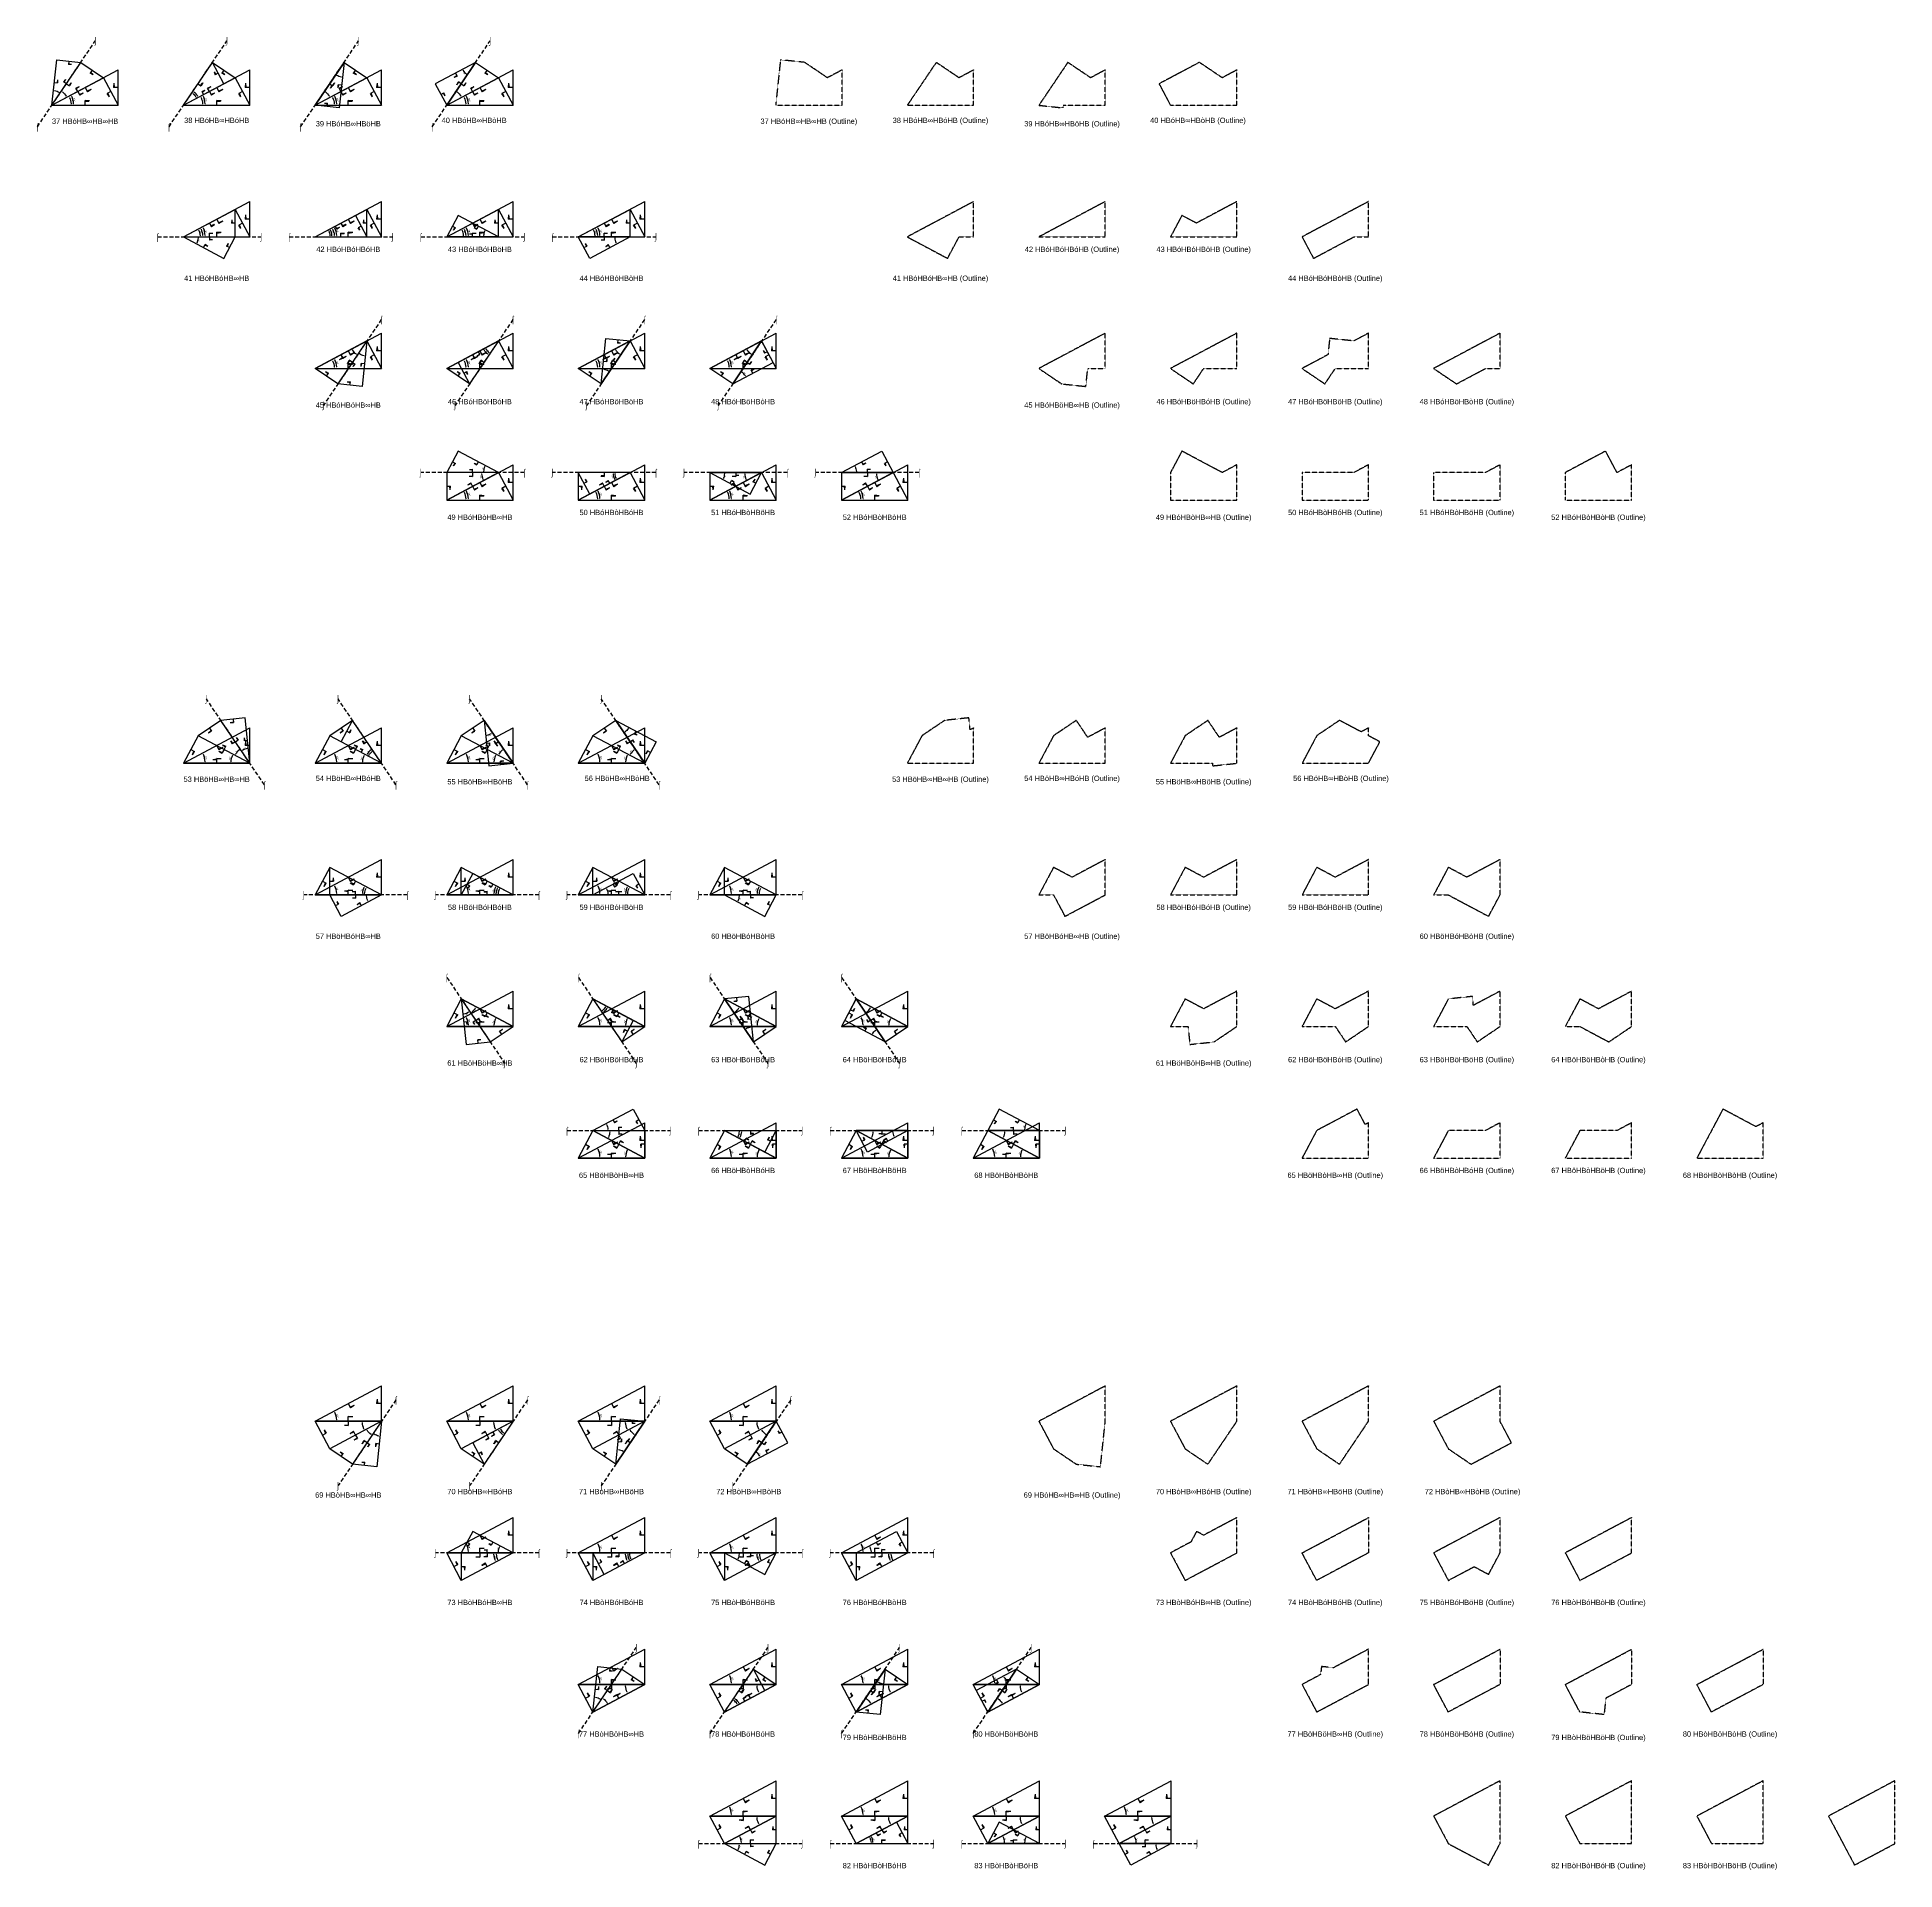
# Model space of a CAD drawing. Header units: millimetres. Extents: x -201764 to 671342, y -3335564 to 24518.
# Drawn here: x 157309 to 576992, y -798313 to -384282 of the extents above; entities that cross this region are included whole.
import ezdxf
from ezdxf.enums import TextEntityAlignment as Align

# ---------------------------------------------------------------- set-up
doc = ezdxf.new("R2010")
doc.units = ezdxf.units.MM
doc.header["$PDMODE"] = 35
doc.linetypes.add('DASHED', pattern=[19.05, 12.7, -6.35])
for name, color, linetype in [('BASE', 170, 'Continuous'), ('HYPOTENUSE', 20, 'Continuous'), ('PERPENDICULAR', 90, 'Continuous')]:
    doc.layers.add(name, color=color, linetype=linetype)
doc.styles.add('Arial', font='arial_0.ttf')
doc.dimstyles.new('ISO-25', dxfattribs={"dimtxt": 250, "dimasz": 100, "dimexe": 1.25, "dimexo": 0.625, "dimgap": 100, "dimtad": 1, "dimdec": 0, "dimtxsty": 'Arial', "dimcen": 2.5, "dimadec": 0, "dimazin": 0, "dimtfac": 1, "dimtdec": 0, "dimtmove": 0, "dimatfit": 3, "dimfxl": 1, "dimarcsym": 0})

# ---------------------------------------------------------------- blocks, each defined once
blk = doc.blocks.new('*D49')
at = {"color": 0, "lineweight": -2, "ltscale": 100, "transparency": 16777216}
blk.add_arc((0, 0), 4906, 4.08845, 23.91155, dxfattribs=at)
at = {"color": 0, "ltscale": 100, "transparency": 16777216}
for points in [[(4432, 1963), (4537, 2014), (4332, 2303)], [(4952, 352), (4835, 348), (4906, 0)]]:
    blk.add_solid(points, dxfattribs=at)
at = {"layer": 'Defpoints', "color": 0, "ltscale": 100, "transparency": 16777216}
for p in [(15000, 7976), (0, 0), (0, 0), (4841, 796), (15000, 0)]:
    blk.add_point(p, dxfattribs=at)
at = {"color": 0, "ltscale": 100, "transparency": 16777216, "insert": (5055, 1260), "char_height": 400, "attachment_point": 5, "rotation": 284, "style": 'Arial'}
blk.add_mtext('28°', dxfattribs=at)
blk = doc.blocks.new('SanjoyNathGeometrifyingTrigonometryFundamentalLockedSet')
at = {"color": 114, "linetype": 'DASHED', "ltscale": 100, "true_color": 0x139b48}
for p, q in [((14000, 4987.8), (13900, 3987.8)), ((14000, 4987.8), (14100, 3987.8)), ((15000, 3987.8), (13900, 3987.8))]:
    blk.add_line(p, q, dxfattribs=at)
at = {"color": 242, "linetype": 'DASHED', "ltscale": 100, "true_color": 0xcd2027}
for p, q in [((7500, 3987.8), (8016.4, 3016.6)), ((8852.4, 3574.3), (7922.5, 3193.2)), ((8852.4, 3574.3), (8016.4, 3016.6))]:
    blk.add_line(p, q, dxfattribs=at)
at = {"color": 159, "linetype": 'DASHED', "ltscale": 100, "true_color": 0x22346e}
for p, q in [((7500, 0), (7500, 1100)), ((8500, 1000), (7500, 1100)), ((8500, 1000), (7500, 900))]:
    blk.add_line(p, q, dxfattribs=at)
at = {"layer": 'BASE'}
blk.add_line((0, 0), (15000, 0), dxfattribs=at)
at = {"layer": 'HYPOTENUSE'}
blk.add_line((0, 0), (15000, 7975.6), dxfattribs=at)
at = {"layer": 'PERPENDICULAR'}
blk.add_line((15000, 0), (15000, 7975.6), dxfattribs=at)
at = {"color": 4, "ltscale": 100}
dim = blk.add_angular_dim_2l(base=(4841, 795.6), line1=((0, 0), (15000, 0)), line2=((0, 0), (15000, 7975.6)), dimstyle='ISO-25', override={"dimtxt": 400, "dimasz": 350, "dimgap": 100}, dxfattribs=at)
dim.commit()
dim.dimension.update_dxf_attribs({"geometry": '*D49', "text_midpoint": (5055.4, 1260.5)})

msp = doc.modelspace()

# ---------------------------------------------------------------- linework, layer by layer
at = {"linetype": 'DASHED', "ltscale": 70}
for p, q in [((157368, -404525), (170446, -385135)), ((187098, -404525), (200176, -385135)), ((216828, -404525), (229906, -385135)), ((246558, -404525), (259636, -385135)), ((184521, -429407), (207909, -429407)), ((214251, -429407), (237639, -429407)), ((243981, -429407), (267368, -429407)), ((273711, -429407), (297098, -429407)), ((235061, -448072), (221983, -467462)), ((264791, -448072), (251713, -467462)), ((294521, -448072), (281443, -467462)), ((324251, -448072), (311173, -467462)), ((267368, -482649), (243981, -482649)), ((297098, -482649), (273711, -482649)), ((326828, -482649), (303441, -482649)), ((356558, -482649), (333170, -482649)), ((208637, -553175), (195559, -533785)), ((238367, -553175), (225289, -533785)), ((268097, -553175), (255019, -533785)), ((297827, -553175), (284749, -533785)), ((240945, -578057), (217557, -578057)), ((270675, -578057), (247287, -578057)), ((300405, -578057), (277017, -578057)), ((330134, -578057), (306747, -578057)), ((249864, -596722), (262942, -616111)), ((279594, -596722), (292672, -616111)), ((309324, -596722), (322402, -616111)), ((339054, -596722), (352132, -616111)), ((277017, -631299), (300405, -631299)), ((306747, -631299), (330134, -631299)), ((336477, -631299), (359864, -631299)), ((366207, -631299), (389594, -631299)), ((238367, -692130), (225289, -711519)), ((268097, -692130), (255019, -711519)), ((297827, -692130), (284749, -711519)), ((327557, -692130), (314479, -711519)), ((270675, -726707), (247287, -726707)), ((300405, -726707), (277017, -726707)), ((330134, -726707), (306747, -726707)), ((359864, -726707), (336477, -726707)), ((279594, -767502), (292672, -748113)), ((309324, -767502), (322402, -748113)), ((339054, -767502), (352132, -748113)), ((368784, -767502), (381862, -748113)), ((306747, -792385), (330134, -792385)), ((336477, -792385), (359864, -792385)), ((366207, -792385), (389594, -792385)), ((395936, -792385), (419324, -792385))]:
    msp.add_line(p, q, dxfattribs=at)
at = {"linetype": 'DASHED'}
for points in [[(339152, -399677), (339152, -391702), (335846, -393460), (330692, -389983), (325232, -389409), (324152, -399677)], [(360422, -389983), (353882, -399677), (368882, -399677), (368882, -391702), (365576, -393460)], [(389072, -400251), (389133, -399677), (398612, -399677), (398612, -391702), (395306, -393460), (390152, -389983), (383612, -399677)], [(428342, -399677), (428342, -391702), (425036, -393460), (419882, -389983), (410765, -394830), (413342, -399677)], [(365576, -429407), (368882, -429407), (368882, -421432), (353882, -429407), (362999, -434255)], [(383612, -429407), (398612, -429407), (398612, -421432)], [(413342, -429407), (428342, -429407), (428342, -421432), (419189, -426298), (415920, -424560)], [(445650, -434255), (454766, -429407), (458072, -429407), (458072, -421432), (443072, -429407)], [(398612, -451162), (383612, -459137), (388767, -462614), (394227, -463188), (394653, -459137), (398612, -459137)], [(418497, -462614), (420842, -459137), (428342, -459137), (428342, -451162), (413342, -459137)], [(448227, -462614), (450572, -459137), (458072, -459137), (458072, -451162), (454766, -452919), (449306, -452346), (448919, -456028), (443072, -459137)], [(487802, -451162), (472802, -459137), (477957, -462614), (484496, -459137), (487802, -459137)], [(428342, -488867), (428342, -480892), (425036, -482649), (415920, -477802), (413342, -482649), (413342, -488867)], [(517532, -488867), (517532, -480892), (514226, -482649), (511649, -477802), (502532, -482649), (502532, -488867)], [(443072, -482649), (443072, -488867), (458072, -488867), (458072, -480892), (454766, -482649)], [(472802, -482649), (472802, -488867), (487802, -488867), (487802, -480892), (484496, -482649)], [(368882, -548327), (368882, -540352), (368089, -540774), (367803, -538059), (362343, -538632), (357188, -542109), (353882, -548327)], [(398612, -548327), (398612, -540352), (394653, -542457), (392073, -538632), (386918, -542109), (383612, -548327)], [(421803, -538632), (416648, -542109), (413342, -548327), (422822, -548327), (422882, -548901), (428342, -548327), (428342, -540352), (424383, -542457)], [(456419, -541230), (451533, -538632), (446378, -542109), (443072, -548327), (458072, -548327), (460650, -543480), (458072, -542109), (458072, -540352)], [(386918, -571839), (383612, -578057), (386918, -578057), (389496, -582904), (398612, -578057), (398612, -570081), (391112, -574069)], [(428342, -578057), (428342, -570081), (420842, -574069), (416648, -571839), (413342, -578057)], [(458072, -578057), (458072, -570081), (450572, -574069), (446378, -571839), (443072, -578057)], [(476108, -571839), (472802, -578057), (476108, -578057), (485225, -582904), (487802, -578057), (487802, -570081), (480302, -574069)], [(416648, -601569), (413342, -607787), (417302, -607787), (417728, -611838), (423188, -611264), (428342, -607787), (428342, -599811), (420842, -603799)], [(450572, -603799), (446378, -601569), (443072, -607787), (450572, -607787), (452918, -611264), (458072, -607787), (458072, -599811)], [(482648, -611264), (487802, -607787), (487802, -599811), (481780, -603013), (481568, -600995), (476108, -601569), (472802, -607787), (480302, -607787)], [(505838, -601569), (502532, -607787), (505838, -607787), (512377, -611264), (517532, -607787), (517532, -599811), (510032, -603799)], [(458072, -637517), (458072, -629541), (457344, -629929), (455495, -626452), (446378, -631299), (443072, -637517)], [(547262, -637517), (547262, -629541), (545609, -630420), (538146, -626452), (532262, -637517)], [(484496, -631299), (476108, -631299), (472802, -637517), (487802, -637517), (487802, -629541)], [(517532, -637517), (517532, -629541), (514226, -631299), (505838, -631299), (502532, -637517)], [(398612, -689001), (383612, -696977), (386918, -703195), (392073, -706672), (397533, -707246), (398612, -696977)], [(421803, -706672), (428342, -696977), (428342, -689001), (413342, -696977), (416648, -703195)], [(451533, -706672), (458072, -696977), (458072, -689001), (443072, -696977), (446378, -703195)], [(487802, -689001), (472802, -696977), (476108, -703195), (481263, -706672), (490380, -701824), (487802, -696977)], [(416648, -732925), (428342, -726707), (428342, -718731), (420842, -722719), (419226, -721860), (417951, -724256), (413342, -726707)], [(443072, -726707), (458072, -718731), (458072, -726707), (446378, -732925)], [(487802, -726707), (487802, -718731), (472802, -726707), (476108, -732925), (481955, -729816), (485225, -731554)], [(505838, -732925), (517532, -726707), (517532, -718731), (502532, -726707)], [(447458, -752386), (447266, -754207), (443072, -756437), (446378, -762655), (458072, -756437), (458072, -748461), (450157, -752670)], [(472802, -756437), (487802, -748461), (487802, -756437), (476108, -762655)], [(511298, -763229), (505838, -762655), (502532, -756437), (517532, -748461), (517532, -756437), (511685, -759546)], [(532262, -756437), (547262, -748461), (547262, -756437), (535568, -762655)], [(487802, -778191), (472802, -786167), (476108, -792385), (485225, -797232), (487802, -792385)], [(517532, -792385), (517532, -778191), (502532, -786167), (505838, -792385)], [(547262, -792385), (547262, -778191), (532262, -786167), (535568, -792385)], [(576992, -778191), (561992, -786167), (567876, -797232), (576992, -792385)]]:
    msp.add_lwpolyline(points, close=True, dxfattribs=at)

# ---------------------------------------------------------------- block references
at = {"linetype": 'DASHED', "ltscale": 100}
for p, xscale, yscale, zscale, rotation in [((160638, -399677), -0.6883428104611128, 0.6883428104611129, 0.6883428104611129, 264.0000000000002), ((160638, -399677), -0.779596451735377, 0.779596451735377, 0.7795964517353771, 236.0000000000001), ((190368, -399677), 0.6883428104611129, 0.6883428104611129, 0.6883428104611129, 28.00000000000013), ((190368, -399677), -0.779596451735377, 0.779596451735377, 0.7795964517353771, 236.0000000000001), ((226637, -389983), -0.6883428104611129, 0.688342810461113, 0.688342810461113, 84.00000000000026), ((220098, -399677), -0.779596451735377, 0.779596451735377, 0.7795964517353771, 236.0000000000001), ((256367, -389983), 0.688342810461113, 0.688342810461113, 0.688342810461113, 208.0000000000001), ((249828, -399677), -0.779596451735377, 0.779596451735377, 0.7795964517353771, 236.0000000000001), ((160638, -399677), -0.882947592858929, 0.882947592858929, 0.882947592858929, 208), ((190368, -399677), -0.882947592858929, 0.882947592858929, 0.882947592858929, 208), ((220098, -399677), -0.882947592858929, 0.882947592858929, 0.882947592858929, 208), ((249828, -399677), -0.882947592858929, 0.882947592858929, 0.882947592858929, 208), ((190368, -429407), -0.882947592858929, 0.882947592858929, 0.882947592858929, 208), ((220098, -429407), -0.882947592858929, 0.882947592858929, 0.882947592858929, 208), ((249828, -429407), -0.882947592858929, 0.882947592858929, 0.882947592858929, 208), ((279558, -429407), -0.882947592858929, 0.882947592858929, 0.882947592858929, 208), ((190368, -429407), 0.6883428104611129, 0.6883428104611129, 0.6883428104611129, 331.9999999999999), ((220098, -429407), -0.6883428104611129, 0.6883428104611129, 0.6883428104611129, 208), ((261522, -429407), 0.6883428104611129, 0.6883428104611129, 0.6883428104611129, 152), ((291251, -429407), -0.6883428104611109, 0.6883428104611109, 0.6883428104611109, 27.99999999999998), ((231792, -452919), -0.779596451735377, 0.779596451735377, 0.7795964517353771, 56.00000000000004), ((220098, -459137), -0.882947592858929, 0.882947592858929, 0.882947592858929, 208), ((231792, -452919), -0.6883428104611129, 0.688342810461113, 0.688342810461113, 84.00000000000026), ((261522, -452919), -0.779596451735377, 0.779596451735377, 0.7795964517353771, 56.00000000000004), ((249828, -459137), -0.882947592858929, 0.882947592858929, 0.882947592858929, 208), ((261522, -452919), 0.688342810461113, 0.688342810461113, 0.688342810461113, 208.0000000000001), ((291251, -452919), -0.779596451735377, 0.779596451735377, 0.7795964517353771, 56.00000000000004), ((279558, -459137), -0.882947592858929, 0.882947592858929, 0.882947592858929, 208), ((284712, -462614), -0.6883428104611128, 0.6883428104611129, 0.6883428104611129, 264.0000000000002), ((320981, -452919), -0.779596451735377, 0.779596451735377, 0.7795964517353771, 56.00000000000004), ((309287, -459137), -0.882947592858929, 0.882947592858929, 0.882947592858929, 208), ((314442, -462614), 0.6883428104611129, 0.6883428104611129, 0.6883428104611129, 28.00000000000013), ((261522, -482649), 0.6883428104611128, 0.6883428104611128, 0.6883428104611128, 151.9999999999999), ((291251, -482649), -0.6883428104611109, 0.6883428104611109, 0.6883428104611109, 27.99999999999998), ((309287, -482649), 0.688342810461111, 0.688342810461111, 0.688342810461111, 332.0000000000001), ((339017, -482649), -0.688342810461111, 0.688342810461111, 0.688342810461111, 208), ((249828, -488867), -0.882947592858929, 0.882947592858929, 0.882947592858929, 208), ((261522, -482649), 0.7795964517353771, 0.7795964517353771, 0.7795964517353771, 180), ((279558, -488867), -0.882947592858929, 0.882947592858929, 0.882947592858929, 208), ((291251, -482649), 0.7795964517353771, 0.7795964517353771, 0.7795964517353771, 180), ((309287, -488867), -0.882947592858929, 0.882947592858929, 0.882947592858929, 208), ((320981, -482649), 0.7795964517353771, 0.7795964517353771, 0.7795964517353771, 180), ((339017, -488867), -0.882947592858929, 0.882947592858929, 0.882947592858929, 208), ((350711, -482649), 0.7795964517353771, 0.7795964517353771, 0.7795964517353771, 180), ((205368, -548327), 0.7795964517353771, 0.7795964517353771, 0.7795964517353771, 123.9999999999998), ((205368, -548327), 0.68834281046111, 0.68834281046111, 0.68834281046111, 95.99999999999986), ((235098, -548327), 0.7795964517353771, 0.7795964517353771, 0.7795964517353771, 123.9999999999998), ((235098, -548327), -0.68834281046111, 0.6883428104611099, 0.68834281046111, 331.9999999999999), ((264828, -548327), 0.7795964517353771, 0.7795964517353771, 0.7795964517353771, 123.9999999999998), ((258288, -538632), 0.6883428104611101, 0.6883428104611101, 0.6883428104611101, 275.9999999999999), ((294558, -548327), 0.7795964517353771, 0.7795964517353771, 0.7795964517353771, 123.9999999999998), ((288018, -538632), -0.6883428104611111, 0.688342810461111, 0.688342810461111, 152.0000000000001), ((205368, -548327), 0.882947592858929, 0.882947592858929, 0.882947592858929, 151.9999999999999), ((235098, -548327), 0.882947592858929, 0.882947592858929, 0.882947592858929, 151.9999999999999), ((264828, -548327), 0.882947592858929, 0.882947592858929, 0.882947592858929, 151.9999999999999), ((294558, -548327), 0.882947592858929, 0.882947592858929, 0.882947592858929, 151.9999999999999), ((235098, -578057), 0.882947592858929, 0.882947592858929, 0.882947592858929, 151.9999999999999), ((235098, -578057), -0.6883428104611121, 0.6883428104611121, 0.6883428104611121, 27.99999999999998), ((264828, -578057), 0.882947592858929, 0.882947592858929, 0.882947592858929, 151.9999999999999), ((264828, -578057), 0.6883428104611128, 0.6883428104611128, 0.6883428104611128, 151.9999999999999), ((294558, -578057), 0.882947592858929, 0.882947592858929, 0.882947592858929, 151.9999999999999), ((282864, -578057), -0.688342810461111, 0.688342810461111, 0.688342810461111, 208), ((324287, -578057), 0.882947592858929, 0.882947592858929, 0.882947592858929, 151.9999999999999), ((312594, -578057), 0.688342810461111, 0.688342810461111, 0.688342810461111, 332.0000000000001), ((253134, -601569), 0.7795964517353771, 0.7795964517353771, 0.7795964517353771, 303.9999999999999), ((282864, -601569), 0.7795964517353771, 0.7795964517353771, 0.7795964517353771, 303.9999999999999), ((312594, -601569), 0.7795964517353771, 0.7795964517353771, 0.7795964517353771, 303.9999999999999), ((342324, -601569), 0.7795964517353771, 0.7795964517353771, 0.7795964517353771, 303.9999999999999), ((264828, -607787), 0.882947592858929, 0.882947592858929, 0.882947592858929, 151.9999999999999), ((253134, -601569), 0.688342810461111, 0.688342810461111, 0.688342810461111, 275.9999999999999), ((294558, -607787), 0.882947592858929, 0.882947592858929, 0.882947592858929, 151.9999999999999), ((282864, -601569), -0.6883428104611111, 0.688342810461111, 0.688342810461111, 152.0000000000001), ((324287, -607787), 0.882947592858929, 0.882947592858929, 0.882947592858929, 151.9999999999999), ((319133, -611264), 0.688342810461111, 0.688342810461111, 0.688342810461111, 96), ((354017, -607787), 0.882947592858929, 0.882947592858929, 0.882947592858929, 151.9999999999999), ((348863, -611264), -0.6883428104611111, 0.688342810461111, 0.688342810461111, 332.0000000000001), ((282864, -631299), -0.688342810461111, 0.688342810461111, 0.688342810461111, 208), ((312594, -631299), 0.688342810461111, 0.688342810461111, 0.688342810461111, 332.0000000000001), ((354017, -631299), -0.6883428104611109, 0.6883428104611109, 0.6883428104611109, 27.99999999999998), ((383747, -631299), 0.6883428104611109, 0.6883428104611109, 0.6883428104611109, 152), ((294558, -637517), 0.882947592858929, 0.882947592858929, 0.882947592858929, 151.9999999999999), ((282864, -631299), -0.7795964517353771, 0.7795964517353771, 0.7795964517353771, 180), ((324287, -637517), 0.882947592858929, 0.882947592858929, 0.882947592858929, 151.9999999999999), ((312594, -631299), -0.7795964517353771, 0.7795964517353771, 0.7795964517353771, 180), ((354017, -637517), 0.882947592858929, 0.882947592858929, 0.882947592858929, 151.9999999999999), ((342324, -631299), -0.7795964517353771, 0.7795964517353771, 0.7795964517353771, 180), ((383747, -637517), 0.882947592858929, 0.882947592858929, 0.882947592858929, 151.9999999999999), ((372053, -631299), -0.7795964517353771, 0.7795964517353771, 0.7795964517353771, 180), ((235098, -696977), -0.882947592858929, 0.882947592858929, 0.882947592858929, 27.99999999999998), ((264828, -696977), -0.882947592858929, 0.882947592858929, 0.882947592858929, 27.99999999999998), ((294558, -696977), -0.882947592858929, 0.882947592858929, 0.882947592858929, 27.99999999999998), ((324287, -696977), -0.882947592858929, 0.882947592858929, 0.882947592858929, 27.99999999999998), ((235098, -696977), -0.779596451735375, 0.7795964517353748, 0.779596451735375, 56.00000000000004), ((235098, -696977), -0.6883428104611109, 0.6883428104611108, 0.6883428104611109, 83.99999999999993), ((264828, -696977), -0.779596451735375, 0.7795964517353748, 0.779596451735375, 56.00000000000004), ((294558, -696977), -0.779596451735375, 0.7795964517353748, 0.779596451735375, 56.00000000000004), ((288018, -706672), -0.6883428104611109, 0.6883428104611108, 0.6883428104611109, 264), ((324287, -696977), -0.779596451735375, 0.7795964517353748, 0.779596451735375, 56.00000000000004), ((264828, -696977), 0.6883428104611109, 0.6883428104611109, 0.6883428104611109, 208), ((317748, -706672), 0.6883428104611109, 0.6883428104611109, 0.6883428104611109, 27.99999999999997), ((264828, -726707), -0.882947592858929, 0.882947592858929, 0.882947592858929, 27.99999999999998), ((294558, -726707), -0.882947592858929, 0.882947592858929, 0.882947592858929, 27.99999999999998), ((324287, -726707), -0.882947592858929, 0.882947592858929, 0.882947592858929, 27.99999999999998), ((354017, -726707), -0.882947592858929, 0.882947592858929, 0.882947592858929, 27.99999999999998), ((264828, -726707), 0.6883428104611128, 0.6883428104611128, 0.6883428104611128, 151.9999999999999), ((294558, -726707), -0.6883428104611109, 0.6883428104611109, 0.6883428104611109, 27.99999999999998), ((312594, -726707), 0.688342810461111, 0.688342810461111, 0.688342810461111, 332.0000000000001), ((342324, -726707), -0.688342810461111, 0.688342810461111, 0.688342810461111, 208), ((264828, -726707), 0.7795964517353771, 0.7795964517353771, 0.7795964517353771, 180), ((294558, -726707), 0.7795964517353771, 0.7795964517353771, 0.7795964517353771, 180), ((324287, -726707), 0.7795964517353771, 0.7795964517353771, 0.7795964517353771, 180), ((354017, -726707), 0.7795964517353771, 0.7795964517353771, 0.7795964517353771, 180), ((294558, -756437), -0.882947592858929, 0.882947592858929, 0.882947592858929, 27.99999999999998), ((324287, -756437), -0.882947592858929, 0.882947592858929, 0.882947592858929, 27.99999999999998), ((354017, -756437), -0.882947592858929, 0.882947592858929, 0.882947592858929, 27.99999999999998), ((383747, -756437), -0.882947592858929, 0.882947592858929, 0.882947592858929, 27.99999999999998), ((282864, -762655), -0.6883428104611109, 0.6883428104611108, 0.6883428104611109, 264), ((282864, -762655), -0.779596451735377, 0.779596451735377, 0.7795964517353771, 236.0000000000001), ((312594, -762655), 0.6883428104611109, 0.6883428104611109, 0.6883428104611109, 27.99999999999997), ((312594, -762655), -0.779596451735377, 0.779596451735377, 0.7795964517353771, 236.0000000000001), ((348863, -752960), -0.6883428104611109, 0.6883428104611108, 0.6883428104611109, 83.99999999999993), ((342324, -762655), -0.779596451735377, 0.779596451735377, 0.7795964517353771, 236.0000000000001), ((378593, -752960), 0.6883428104611109, 0.6883428104611109, 0.6883428104611109, 208), ((372053, -762655), -0.779596451735377, 0.779596451735377, 0.7795964517353771, 236.0000000000001), ((324287, -786167), -0.882947592858929, 0.882947592858929, 0.882947592858929, 27.99999999999998), ((354017, -786167), -0.882947592858929, 0.882947592858929, 0.882947592858929, 27.99999999999998), ((383747, -786167), -0.882947592858929, 0.882947592858929, 0.882947592858929, 27.99999999999998), ((413477, -786167), -0.882947592858929, 0.882947592858929, 0.882947592858929, 27.99999999999998), ((312594, -792385), 0.688342810461111, 0.688342810461111, 0.688342810461111, 332.0000000000001), ((342324, -792385), -0.688342810461111, 0.688342810461111, 0.688342810461111, 208), ((383747, -792385), 0.6883428104611109, 0.6883428104611109, 0.6883428104611109, 152), ((413477, -792385), -0.6883428104611109, 0.6883428104611109, 0.6883428104611109, 27.99999999999998)]:
    msp.add_blockref('SanjoyNathGeometrifyingTrigonometryFundamentalLockedSet', p, dxfattribs=dict(at, xscale=xscale, yscale=yscale, zscale=zscale, rotation=rotation))
at = {"linetype": 'DASHED'}
for p in [(160638, -399677), (190368, -399677), (220098, -399677), (249828, -399677), (190368, -429407), (220098, -429407), (249828, -429407), (279558, -429407), (220098, -459137), (249828, -459137), (279558, -459137), (309287, -459137), (249828, -488867), (279558, -488867), (309287, -488867), (339017, -488867), (190368, -548327), (220098, -548327), (249828, -548327), (279558, -548327), (220098, -578057), (249828, -578057), (279558, -578057), (309287, -578057), (249828, -607787), (279558, -607787), (309287, -607787), (339017, -607787), (279558, -637517), (309287, -637517), (339017, -637517), (368747, -637517), (220098, -696977), (249828, -696977), (279558, -696977), (309287, -696977), (249828, -726707), (279558, -726707), (309287, -726707), (339017, -726707), (279558, -756437), (309287, -756437), (339017, -756437), (368747, -756437), (309287, -786167), (339017, -786167), (368747, -786167), (398477, -786167)]:
    msp.add_blockref('SanjoyNathGeometrifyingTrigonometryFundamentalLockedSet', p, dxfattribs=at)
at = {"linetype": 'DASHED', "ltscale": 100, "yscale": 0.7795964517353771, "zscale": 0.7795964517353771}
for p, xscale in [((190368, -429407), 0.7795964517353771), ((220098, -429407), 0.7795964517353771), ((249828, -429407), 0.7795964517353771), ((279558, -429407), 0.7795964517353771), ((235098, -578057), -0.7795964517353771), ((264828, -578057), -0.7795964517353771), ((294558, -578057), -0.7795964517353771), ((324287, -578057), -0.7795964517353771), ((312594, -792385), 0.7795964517353771), ((342324, -792385), 0.7795964517353771), ((372053, -792385), 0.7795964517353771), ((401783, -792385), 0.7795964517353771)]:
    msp.add_blockref('SanjoyNathGeometrifyingTrigonometryFundamentalLockedSet', p, dxfattribs=dict(at, xscale=xscale))

# ---------------------------------------------------------------- texts
at = {"linetype": 'DASHED', "ltscale": 100, "style": 'Arial'}
for s, p in [('⌡', (170446, -385135)), ('⌡', (200176, -385135)), ('⌡', (229906, -385135)), ('⌡', (259636, -385135)), ('37 HBóHB∞HB∞HB', (168138, -403271)), ('38 HBóHB∞HBóHB', (197868, -403070)), ('40 HBóHB∞HBòHB', (256039, -403070)), ('37 HBóHB∞HB∞HB (Outline)', (331652, -403271)), ('38 HBóHB∞HBóHB (Outline)', (361382, -403070)), ('40 HBóHB∞HBòHB (Outline)', (419554, -403070)), ('⌠', (157368, -404525)), ('⌠', (187098, -404525)), ('⌠', (216828, -404525)), ('39 HBóHB∞HBöHB', (227598, -403845)), ('⌠', (246558, -404525)), ('39 HBóHB∞HBöHB (Outline)', (391112, -403845)), ('⌠', (184521, -429407)), ('⌡', (207909, -429407)), ('⌠', (214251, -429407)), ('42 HBóHBóHBóHB', (227598, -432199)), ('⌡', (237639, -429407)), ('⌠', (243981, -429407)), ('43 HBóHBóHBöHB', (257328, -432199)), ('⌡', (267368, -429407)), ('⌠', (273711, -429407)), ('⌡', (297098, -429407)), ('42 HBóHBóHBóHB (Outline)', (391112, -432199)), ('43 HBóHBóHBöHB (Outline)', (420842, -432199)), ('41 HBóHBóHB∞HB', (197868, -438743)), ('44 HBóHBóHBòHB', (287058, -438743)), ('41 HBóHBóHB∞HB (Outline)', (361382, -438743)), ('44 HBóHBóHBòHB (Outline)', (450572, -438743)), ('⌠', (235061, -448072)), ('⌠', (264791, -448072)), ('⌠', (294521, -448072)), ('⌠', (324251, -448072)), ('45 HBóHBöHB∞HB', (227598, -467397)), ('⌡', (221983, -467462)), ('46 HBóHBöHBóHB', (257328, -466623)), ('⌡', (251713, -467462)), ('47 HBóHBöHBöHB', (287058, -466623)), ('⌡', (281443, -467462)), ('48 HBóHBöHBòHB', (316787, -466623)), ('⌡', (311173, -467462)), ('45 HBóHBöHB∞HB (Outline)', (391112, -467397)), ('46 HBóHBöHBóHB (Outline)', (420842, -466623)), ('47 HBóHBöHBöHB (Outline)', (450572, -466623)), ('48 HBóHBöHBòHB (Outline)', (480302, -466623)), ('⌡', (243981, -482649)), ('⌠', (267368, -482649)), ('⌡', (273711, -482649)), ('⌠', (297098, -482649)), ('⌡', (303441, -482649)), ('⌠', (326828, -482649)), ('⌡', (333170, -482649)), ('⌠', (356558, -482649)), ('50 HBóHBòHBóHB', (287058, -491659)), ('51 HBóHBòHBöHB', (316787, -491659)), ('50 HBóHBòHBóHB (Outline)', (450572, -491659)), ('51 HBóHBòHBöHB (Outline)', (480302, -491659)), ('49 HBóHBòHB∞HB', (257328, -492740)), ('52 HBóHBòHBòHB', (346517, -492740)), ('49 HBóHBòHB∞HB (Outline)', (420842, -492740)), ('52 HBóHBòHBòHB (Outline)', (510032, -492740)), ('⌡', (195559, -533785)), ('⌡', (225289, -533785)), ('⌡', (255019, -533785)), ('⌡', (284749, -533785)), ('53 HBöHB∞HB∞HB', (197868, -551921)), ('⌠', (208637, -553175)), ('54 HBöHB∞HBóHB', (227598, -551720)), ('⌠', (238367, -553175)), ('55 HBöHB∞HBöHB', (257328, -552495)), ('⌠', (268097, -553175)), ('56 HBöHB∞HBòHB', (288346, -551720)), ('⌠', (297827, -553175)), ('53 HBöHB∞HB∞HB (Outline)', (361382, -551921)), ('54 HBöHB∞HBóHB (Outline)', (391112, -551720)), ('55 HBöHB∞HBöHB (Outline)', (420842, -552495)), ('56 HBöHB∞HBòHB (Outline)', (451861, -551720)), ('⌡', (217557, -578057)), ('⌠', (240945, -578057)), ('⌡', (247287, -578057)), ('⌠', (270675, -578057)), ('⌡', (277017, -578057)), ('⌠', (300405, -578057)), ('⌡', (306747, -578057)), ('⌠', (330134, -578057)), ('58 HBöHBóHBóHB', (257328, -580849)), ('59 HBöHBóHBöHB', (287058, -580849)), ('58 HBöHBóHBóHB (Outline)', (420842, -580849)), ('59 HBöHBóHBöHB (Outline)', (450572, -580849)), ('57 HBöHBóHB∞HB', (227598, -587393)), ('60 HBöHBóHBòHB', (316787, -587393)), ('57 HBöHBóHB∞HB (Outline)', (391112, -587393)), ('60 HBöHBóHBòHB (Outline)', (480302, -587393)), ('⌠', (249864, -596722)), ('⌠', (279594, -596722)), ('⌠', (309324, -596722)), ('⌠', (339054, -596722)), ('61 HBöHBöHB∞HB', (257328, -616047)), ('⌡', (262942, -616111)), ('62 HBöHBöHBóHB', (287058, -615272)), ('⌡', (292672, -616111)), ('63 HBöHBöHBöHB', (316787, -615272)), ('⌡', (322402, -616111)), ('64 HBöHBöHBòHB', (346517, -615272)), ('⌡', (352132, -616111)), ('61 HBöHBöHB∞HB (Outline)', (420842, -616047)), ('62 HBöHBöHBóHB (Outline)', (450572, -615272)), ('63 HBöHBöHBöHB (Outline)', (480302, -615272)), ('64 HBöHBöHBòHB (Outline)', (510032, -615272)), ('⌠', (277017, -631299)), ('⌡', (300405, -631299)), ('⌠', (306747, -631299)), ('⌡', (330134, -631299)), ('⌠', (336477, -631299)), ('⌡', (359864, -631299)), ('⌠', (366207, -631299)), ('⌡', (389594, -631299)), ('65 HBöHBòHB∞HB', (287058, -641390)), ('66 HBöHBòHBóHB', (316787, -640309)), ('67 HBöHBòHBöHB', (346517, -640309)), ('68 HBöHBòHBòHB', (376247, -641390)), ('65 HBöHBòHB∞HB (Outline)', (450572, -641390)), ('66 HBöHBòHBóHB (Outline)', (480302, -640309)), ('67 HBöHBòHBöHB (Outline)', (510032, -640309)), ('68 HBöHBòHBòHB (Outline)', (539762, -641390)), ('⌠', (238367, -692130)), ('⌠', (268097, -692130)), ('⌠', (297827, -692130)), ('⌠', (327557, -692130)), ('69 HBòHB∞HB∞HB', (227598, -713631)), ('⌡', (225289, -711519)), ('70 HBòHB∞HBóHB', (257328, -712856)), ('⌡', (255019, -711519)), ('71 HBòHB∞HBöHB', (287058, -712856)), ('⌡', (284749, -711519)), ('72 HBòHB∞HBòHB', (318076, -712856)), ('⌡', (314479, -711519)), ('69 HBòHB∞HB∞HB (Outline)', (391112, -713631)), ('70 HBòHB∞HBóHB (Outline)', (420842, -712856)), ('71 HBòHB∞HBöHB (Outline)', (450572, -712856)), ('72 HBòHB∞HBòHB (Outline)', (481591, -712856)), ('⌡', (247287, -726707)), ('⌠', (270675, -726707)), ('⌡', (277017, -726707)), ('⌠', (300405, -726707)), ('⌡', (306747, -726707)), ('⌠', (330134, -726707)), ('⌡', (336477, -726707)), ('⌠', (359864, -726707)), ('73 HBòHBóHB∞HB', (257328, -737892)), ('74 HBòHBóHBóHB', (287058, -737892)), ('75 HBòHBóHBöHB', (316787, -737892)), ('76 HBòHBóHBòHB', (346517, -737892)), ('73 HBòHBóHB∞HB (Outline)', (420842, -737892)), ('74 HBòHBóHBóHB (Outline)', (450572, -737892)), ('75 HBòHBóHBöHB (Outline)', (480302, -737892)), ('76 HBòHBóHBòHB (Outline)', (510032, -737892)), ('⌡', (292672, -748113)), ('⌡', (322402, -748113)), ('⌡', (352132, -748113)), ('⌡', (381862, -748113)), ('⌠', (279594, -767502)), ('77 HBòHBöHB∞HB', (287058, -767622)), ('⌠', (309324, -767502)), ('78 HBòHBöHBóHB', (316787, -767622)), ('⌠', (339054, -767502)), ('79 HBòHBöHBöHB', (346517, -768397)), ('⌠', (368784, -767502)), ('80 HBòHBöHBòHB', (376247, -767622)), ('77 HBòHBöHB∞HB (Outline)', (450572, -767622)), ('78 HBòHBöHBóHB (Outline)', (480302, -767622)), ('79 HBòHBöHBöHB (Outline)', (510032, -768397)), ('80 HBòHBöHBòHB (Outline)', (539762, -767622)), ('⌠', (306747, -792385)), ('⌡', (330134, -792385)), ('⌠', (336477, -792385)), ('⌡', (359864, -792385)), ('⌠', (366207, -792385)), ('⌡', (389594, -792385)), ('⌠', (395936, -792385)), ('⌡', (419324, -792385)), ('82 HBòHBòHBóHB', (346517, -797352)), ('83 HBòHBòHBöHB', (376247, -797352)), ('82 HBòHBòHBóHB (Outline)', (510032, -797352)), ('83 HBòHBòHBöHB (Outline)', (539762, -797352))]:
    msp.add_text(s, height=1200, dxfattribs=at).set_placement(p, align=Align.MIDDLE_CENTER)

doc.saveas('drawing.dxf')
